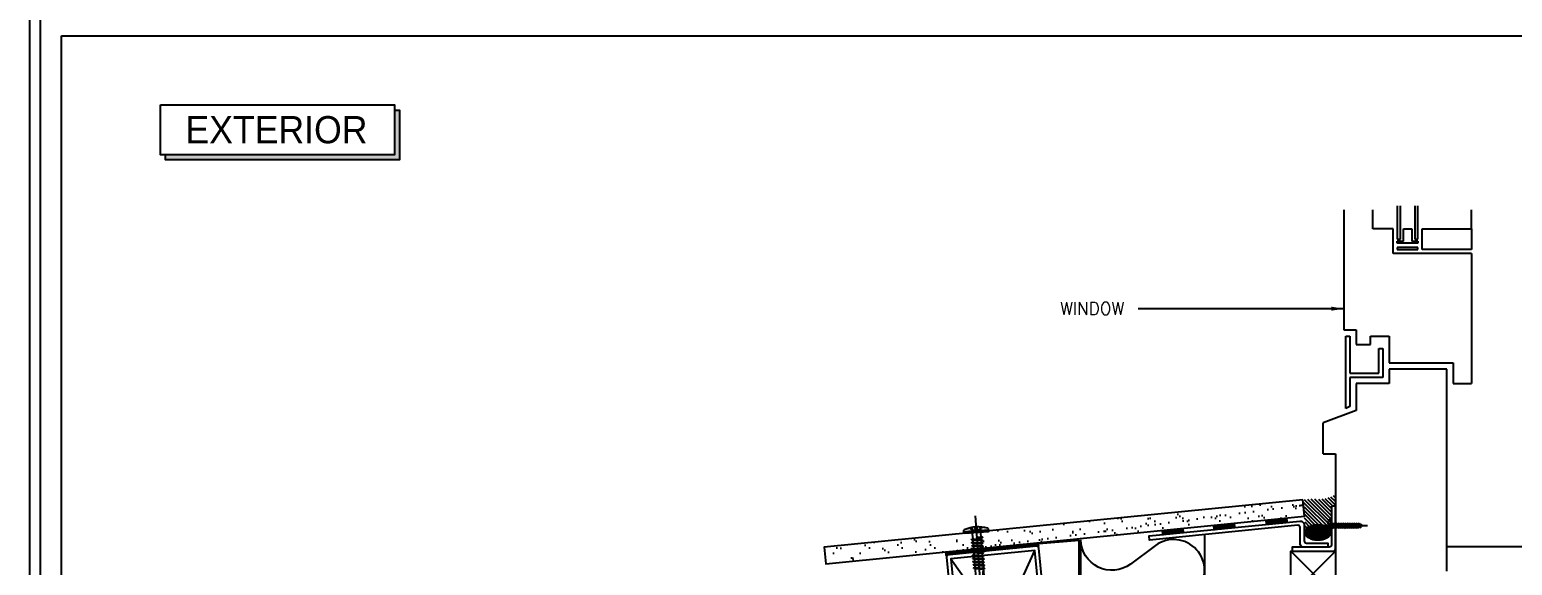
# Model space of a CAD drawing. Header units: millimetres. Extents: x 6755 to 21493, y 282 to 5565.
# Drawn here: x 7863 to 8582, y 1576 to 1835 of the extents above; entities that cross this region are included whole.
import ezdxf

# ---------------------------------------------------------------- set-up
doc = ezdxf.new("R2010")
doc.units = ezdxf.units.MM
doc.header["$MEASUREMENT"] = 0
for name, pattern in [('AUSGEZOGEN', [0]), ('CENTER', [7.75, 7.25, -0.25, 0, -0.25]), ('HIDDEN', [0.375, 0.25, -0.125])]:
    doc.linetypes.add(name, pattern=pattern)
for name, color, linetype in [('3', 3, 'Continuous'), ('APPLICATION', 3, 'Continuous'), ('Bolt', 1, 'Continuous'), ('BREATHER', 150, 'Continuous'), ('DIM', 1, 'Continuous'), ('Dims', 1, 'Continuous'), ('Fixings', 1, 'Continuous'), ('INSULATION', 2, 'Continuous'), ('Pressings', 3, 'Continuous'), ('T-H', 9, 'Continuous'), ('TRESPA', 71, 'Continuous'), ('단열재', 9, 'Continuous')]:
    doc.layers.add(name, color=color, linetype=linetype)
for name, color, linetype, true_color in [('4', 4, 'Continuous', 0x00ffff), ('nt', 7, 'Continuous', 0x994c00), ('NT Panel', 7, 'Continuous', 0xbfff7f), ('TE 07', 7, 'Continuous', 0x000000), ('TEXT', 2, 'Continuous', 0xffff00)]:
    doc.layers.add(name, color=color, linetype=linetype, true_color=true_color)
doc.layers.add('Alsecco', color=7, linetype='AUSGEZOGEN', lineweight=18)
doc.styles.add('HY울릉도L', font='Dotum.ttf')
doc.styles.add('style1', font='simplex.shx')
doc.dimstyles.new('Telling', dxfattribs={"dimscale": 2, "dimtxt": 3, "dimasz": 3, "dimexe": 1, "dimexo": 3, "dimgap": 1, "dimtad": 1, "dimdec": 1, "dimrnd": 1, "dimdsep": 46, "dimtxsty": 'Standard', "dimcen": 3, "dimclrd": 1, "dimclre": 1, "dimclrt": 2, "dimadec": 0, "dimazin": 0, "dimtfac": 1, "dimtdec": 1, "dimtofl": 0, "dimtmove": 0, "dimatfit": 0, "dimfxl": 1, "dimtolj": 1, "dimtzin": 0, "dimlwe": -1, "dimarcsym": 0})

# ---------------------------------------------------------------- blocks, each defined once
blk = doc.blocks.new('AL-TEMPLATE')
at = {"color": 9, "true_color": 0xc0c0c0}
blk.add_lwpolyline([(1976.34, 1509.45), (2808.34, 1509.45), (2808.34, 927.05), (1976.34, 927.05)], close=True, dxfattribs=at)
at = {"layer": 'nt', "color": 254, "linetype": 'Continuous', "true_color": 0xd6d6d6}
blk.add_lwpolyline([(1972.34, 1515.25), (1972.34, 921.25), (2812.34, 921.25), (2812.34, 1515.25)], close=True, dxfattribs=at)
at = {"layer": 'TE 07'}
blk.add_lwpolyline([(1984.07, 1501.32), (2709.08, 1501.32), (2709.08, 935.18), (1984.07, 935.18)], close=True, dxfattribs=at)
blk = doc.blocks.new('screw-2')
for p, q in [((-831.56, 3265.98), (-831.25, 3266.34)), ((-830.99, 3265.21), (-831.56, 3265.98)), ((-830.99, 3265.21), (-831.25, 3266.34)), ((-830.79, 3265.58), (-831.25, 3266.34)), ((-830.99, 3265.21), (-830.79, 3265.58)), ((-830.48, 3267.59), (-830.73, 3267.12)), ((-830.39, 3265.48), (-830.73, 3267.12)), ((-830.48, 3267.59), (-830.06, 3267.22)), ((-829.88, 3265.05), (-830.48, 3267.59)), ((-829.88, 3265.05), (-830.39, 3265.48)), ((-829.68, 3267.22), (-830.06, 3267.22)), ((-829.7, 3265.46), (-830.06, 3267.22)), ((-829.88, 3265.05), (-829.7, 3265.46)), ((-829.31, 3265.46), (-829.7, 3265.46)), ((-829.41, 3267.62), (-829.68, 3267.22)), ((-829.31, 3265.46), (-829.68, 3267.22)), ((-829.41, 3267.62), (-828.99, 3267.22)), ((-828.81, 3265.05), (-829.41, 3267.62)), ((-828.81, 3265.05), (-829.31, 3265.46)), ((-828.61, 3267.22), (-828.99, 3267.22)), ((-828.63, 3265.46), (-828.99, 3267.22)), ((-828.81, 3265.05), (-828.63, 3265.46)), ((-828.24, 3265.46), (-828.63, 3265.46)), ((-828.34, 3267.62), (-828.61, 3267.22)), ((-828.24, 3265.46), (-828.61, 3267.22)), ((-828.34, 3267.62), (-827.92, 3267.22)), ((-827.74, 3265.05), (-828.34, 3267.62)), ((-827.74, 3265.05), (-828.24, 3265.46)), ((-827.54, 3267.22), (-827.92, 3267.22)), ((-827.55, 3265.46), (-827.92, 3267.22)), ((-827.74, 3265.05), (-827.55, 3265.46)), ((-827.17, 3265.46), (-827.55, 3265.46)), ((-827.27, 3267.62), (-827.54, 3267.22)), ((-827.17, 3265.46), (-827.54, 3267.22)), ((-827.27, 3267.62), (-826.85, 3267.22)), ((-826.67, 3265.05), (-827.27, 3267.62)), ((-826.67, 3265.05), (-827.17, 3265.46)), ((-826.47, 3267.22), (-826.85, 3267.22)), ((-826.48, 3265.46), (-826.85, 3267.22)), ((-826.67, 3265.05), (-826.48, 3265.46)), ((-826.1, 3265.46), (-826.48, 3265.46)), ((-826.2, 3267.62), (-826.47, 3267.22)), ((-826.1, 3265.46), (-826.47, 3267.22)), ((-826.2, 3267.62), (-825.78, 3267.22)), ((-825.6, 3265.05), (-826.2, 3267.62)), ((-825.6, 3265.05), (-826.1, 3265.46)), ((-825.4, 3267.22), (-825.78, 3267.22)), ((-825.41, 3265.46), (-825.78, 3267.22)), ((-825.6, 3265.05), (-825.41, 3265.46)), ((-825.03, 3265.46), (-825.41, 3265.46)), ((-825.13, 3267.62), (-825.4, 3267.22)), ((-825.03, 3265.46), (-825.4, 3267.22)), ((-825.13, 3267.62), (-824.71, 3267.22)), ((-824.52, 3265.05), (-825.13, 3267.62)), ((-824.52, 3265.05), (-825.03, 3265.46)), ((-824.32, 3267.22), (-824.71, 3267.22)), ((-824.34, 3265.46), (-824.71, 3267.22)), ((-824.52, 3265.05), (-824.34, 3265.46)), ((-823.96, 3265.46), (-824.34, 3265.46)), ((-824.06, 3267.62), (-824.32, 3267.22)), ((-823.96, 3265.46), (-824.32, 3267.22)), ((-824.06, 3267.62), (-823.64, 3267.22)), ((-823.45, 3265.05), (-824.06, 3267.62)), ((-823.45, 3265.05), (-823.96, 3265.46)), ((-823.25, 3267.22), (-823.64, 3267.22)), ((-823.27, 3265.46), (-823.64, 3267.22)), ((-823.45, 3265.05), (-823.27, 3265.46)), ((-822.88, 3265.46), (-823.27, 3265.46)), ((-822.98, 3267.62), (-823.25, 3267.22)), ((-822.88, 3265.46), (-823.25, 3267.22)), ((-822.98, 3267.62), (-822.57, 3267.22)), ((-822.38, 3265.05), (-822.98, 3267.62)), ((-822.38, 3265.05), (-822.88, 3265.46)), ((-822.18, 3267.22), (-822.57, 3267.22)), ((-822.2, 3265.46), (-822.57, 3267.22)), ((-822.38, 3265.05), (-822.2, 3265.46)), ((-821.81, 3265.46), (-822.2, 3265.46)), ((-821.91, 3267.62), (-822.18, 3267.22)), ((-821.81, 3265.46), (-822.18, 3267.22)), ((-821.91, 3267.62), (-821.49, 3267.22)), ((-821.31, 3265.05), (-821.91, 3267.62)), ((-821.31, 3265.05), (-821.81, 3265.46)), ((-821.11, 3267.22), (-821.49, 3267.22)), ((-821.13, 3265.46), (-821.49, 3267.22)), ((-821.31, 3265.05), (-821.13, 3265.46)), ((-820.74, 3265.46), (-821.13, 3265.46)), ((-820.84, 3267.62), (-821.11, 3267.22)), ((-820.74, 3265.46), (-821.11, 3267.22)), ((-820.84, 3267.62), (-820.42, 3267.22)), ((-820.24, 3265.05), (-820.84, 3267.62)), ((-820.24, 3265.05), (-820.74, 3265.46)), ((-820.04, 3267.22), (-820.42, 3267.22)), ((-820.05, 3265.46), (-820.42, 3267.22)), ((-820.24, 3265.05), (-820.05, 3265.46)), ((-819.67, 3265.46), (-820.05, 3265.46)), ((-819.77, 3267.62), (-820.04, 3267.22)), ((-819.67, 3265.46), (-820.04, 3267.22)), ((-819.77, 3267.62), (-819.35, 3267.22)), ((-819.17, 3265.05), (-819.77, 3267.62)), ((-819.17, 3265.05), (-819.67, 3265.46)), ((-818.97, 3267.22), (-819.35, 3267.22)), ((-818.98, 3265.46), (-819.35, 3267.22)), ((-819.17, 3265.05), (-818.98, 3265.46)), ((-818.6, 3265.46), (-818.98, 3265.46)), ((-818.7, 3267.62), (-818.97, 3267.22)), ((-818.6, 3265.46), (-818.97, 3267.22)), ((-818.7, 3267.62), (-818.3, 3267.22)), ((-818.1, 3265.05), (-818.7, 3267.62)), ((-818.1, 3265.05), (-818.6, 3265.46)), ((-817.94, 3267.41), (-818.3, 3267.22)), ((-817.93, 3265.41), (-818.3, 3267.22)), ((-818.1, 3265.05), (-817.93, 3265.41)), ((-816.99, 3267.41), (-817.94, 3267.41)), ((-817.49, 3265.27), (-817.94, 3267.41)), ((-817.49, 3265.27), (-817.93, 3265.4)), ((-816.99, 3265.27), (-817.49, 3265.27)), ((-816.46, 3269.55), (-816.99, 3269.55)), ((-816.99, 3269.55), (-816.99, 3263.12)), ((-816.46, 3269.55), (-816.46, 3263.12)), ((-816.46, 3263.12), (-816.99, 3263.12))]:
    blk.add_line(p, q)
at = {"color": 2, "linetype": 'HIDDEN'}
for p, q in [((-815.38, 3267.33), (-816.3, 3267.33)), ((-816.3, 3267.32), (-816.3, 3265.35)), ((-815.39, 3267.19), (-816.3, 3267.19)), ((-815.39, 3266.72), (-816.3, 3266.72)), ((-815.39, 3266.47), (-816.3, 3266.47)), ((-815.39, 3266.21), (-816.3, 3266.21)), ((-815.39, 3265.96), (-816.3, 3265.96)), ((-815.39, 3265.49), (-816.3, 3265.49)), ((-815.38, 3265.35), (-816.3, 3265.35))]:
    blk.add_line(p, q, dxfattribs=at)
at = {"linetype": 'HIDDEN'}
blk.add_line((-815.39, 3267.41), (-815.39, 3265.44), dxfattribs=at)
for centre, radius, start, end in [((-830, 3264.61), 2.62, 114.61709, 138.5401), ((-830, 3268.07), 2.62, 221.4599, 233.19998), ((-830, 3264.61), 2.62, 106.28727, 114.61709), ((-830, 3268.07), 2.62, 252.26632, 261.35045), ((-817.87, 3267.49), 2.5, 354.14047, 55.53812), ((-817.87, 3265.18), 2.5, 304.46188, 5.85953)]:
    blk.add_arc(centre, radius, start, end)
at = {"layer": 'TRESPA'}
blk.add_line((-816.99, 3264.41), (-816.99, 3268.6), dxfattribs=at)
blk = doc.blocks.new('75-45_pipe')
at = {"layer": '3', "color": 4}
for p, q in [((-3668.12, 5689.5), (-3739.12, 5648.5)), ((-3739.12, 5689.5), (-3668.12, 5648.5))]:
    blk.add_line(p, q, dxfattribs=at)
blk.add_lwpolyline([(-3740.12, 5646.5), (-3667.12, 5646.5, 0.414214), (-3666.12, 5647.5), (-3666.12, 5690.5, 0.414214), (-3667.12, 5691.5), (-3740.12, 5691.5, 0.414214), (-3741.12, 5690.5), (-3741.12, 5647.5, 0.414214)], format="xyb", close=True, dxfattribs=at)
blk.add_lwpolyline([(-3739.12, 5648.5), (-3668.12, 5648.5), (-3668.12, 5689.5), (-3739.12, 5689.5)], close=True, dxfattribs=at)
at = {"layer": 'DIM'}
for p in [(-3741.12, 5691.5), (-3666.12, 5691.5), (-3741.12, 5646.5), (-3666.12, 5646.5)]:
    blk.add_point(p, dxfattribs=at)
blk = doc.blocks.new('SDS')
at = {"layer": 'Bolt', "linetype": 'ByBlock'}
h = blk.add_hatch(color=256, dxfattribs=at)
edge = h.paths.add_edge_path()
edge.add_ellipse((2174.69, 2125.01), major_axis=(0.122, 0.122), ratio=1, start_angle=227.4952, end_angle=310.17531, ccw=False)
edge.add_line((2174.7, 2124.83), (2174.22, 2124.83))
edge.add_ellipse((2174.24, 2125.22), major_axis=(-0.273, 0.273), ratio=1, start_angle=58.6705, end_angle=131.97541, ccw=False)
edge.add_ellipse((2189.61, 2130.83), major_axis=(11.84, 11.84), ratio=1, start_angle=143.55947, end_angle=154.91551, ccw=False)
edge.add_line((2173.05, 2128.34), (2173.88, 2128.34))
edge.add_line((2173.88, 2128.34), (2174.53, 2130.83))
edge.add_line((2174.53, 2130.83), (2173.88, 2133.33))
edge.add_line((2173.88, 2133.33), (2173.05, 2133.33))
edge.add_ellipse((2189.61, 2130.83), major_axis=(-11.84, 11.84), ratio=1, start_angle=25.08859, end_angle=36.4366, ccw=False)
edge.add_ellipse((2174.24, 2136.45), major_axis=(-0.273, 0.273), ratio=1, start_angle=-41.97541, end_angle=31.58846, ccw=False)
edge.add_line((2174.22, 2136.83), (2174.7, 2136.83))
edge.add_ellipse((2174.69, 2136.66), major_axis=(0.122, 0.122), ratio=1, start_angle=319.82469, end_angle=402.5048, ccw=False)
edge.add_line((2174.87, 2136.67), (2174.87, 2124.99))
for points in [[(2178.2, 2133.48), (2177.88, 2130.76), (2177.82, 2130.74), (2177.78, 2130.78), (2178.11, 2133.58), (2178.18, 2133.57)], [(2179.36, 2133.58), (2179.41, 2133.58), (2179.43, 2133.56), (2179.45, 2133.48), (2178.81, 2128.1), (2178.75, 2128.08), (2178.7, 2128.1)], [(2180.9, 2133.58), (2180.95, 2133.58), (2180.97, 2133.56), (2180.99, 2133.48), (2180.35, 2128.1), (2180.29, 2128.08), (2180.24, 2128.1)], [(2182.44, 2133.58), (2182.49, 2133.58), (2182.51, 2133.56), (2182.53, 2133.48), (2181.89, 2128.1), (2181.83, 2128.08), (2181.78, 2128.1)], [(2183.98, 2133.58), (2184.03, 2133.58), (2184.05, 2133.56), (2184.07, 2133.48), (2183.43, 2128.1), (2183.37, 2128.08), (2183.32, 2128.1)], [(2185.52, 2133.58), (2185.57, 2133.58), (2185.59, 2133.56), (2185.61, 2133.48), (2184.97, 2128.1), (2184.91, 2128.08), (2184.86, 2128.1)], [(2187.06, 2133.58), (2187.11, 2133.58), (2187.13, 2133.56), (2187.15, 2133.48), (2186.51, 2128.1), (2186.45, 2128.08), (2186.41, 2128.1)], [(2188.6, 2133.58), (2188.65, 2133.58), (2188.67, 2133.56), (2188.69, 2133.48), (2188.05, 2128.1), (2187.99, 2128.08), (2187.95, 2128.1)], [(2190.14, 2133.58), (2190.19, 2133.58), (2190.21, 2133.56), (2190.23, 2133.48), (2189.59, 2128.1), (2189.53, 2128.08), (2189.49, 2128.1)], [(2191.68, 2133.58), (2191.73, 2133.58), (2191.75, 2133.56), (2191.77, 2133.48), (2191.13, 2128.1), (2191.07, 2128.08), (2191.03, 2128.1)], [(2193.22, 2133.58), (2193.27, 2133.58), (2193.3, 2133.56), (2193.32, 2133.48), (2192.68, 2128.1), (2192.62, 2128.08), (2192.57, 2128.1)]]:
    blk.add_hatch(color=256, dxfattribs=at).paths.add_polyline_path(points)
at = {"layer": 'Bolt', "linetype": 'CENTER', "ltscale": 10}
blk.add_line((2167.45, 2130.83), (2204.55, 2130.83), dxfattribs=at)
at = {"layer": 'Bolt'}
for p, q in [((2176.23, 2132.83), (2177.87, 2132.83)), ((2176.23, 2128.83), (2178.5, 2128.83)), ((2177.78, 2130.78), (2178.11, 2133.58)), ((2177.78, 2130.78), (2177.88, 2132.83)), ((2178.07, 2133.56), (2177.88, 2132.83)), ((2177.88, 2130.76), (2178.21, 2133.52)), ((2177.88, 2130.76), (2178.38, 2132.83)), ((2178.18, 2133.57), (2178.38, 2132.83)), ((2178.38, 2132.83), (2179.12, 2132.83)), ((2178.5, 2128.83), (2179.12, 2132.83)), ((2178.7, 2128.1), (2178.5, 2128.83)), ((2178.7, 2128.1), (2179.36, 2133.58)), ((2178.81, 2128.1), (2179.45, 2133.52)), ((2178.81, 2128.1), (2179, 2128.83)), ((2179, 2128.83), (2179.62, 2132.83)), ((2179, 2128.83), (2180.04, 2128.83)), ((2179.32, 2133.56), (2179.12, 2132.83)), ((2179.42, 2133.57), (2179.62, 2132.83)), ((2179.62, 2132.83), (2180.36, 2132.83)), ((2179.62, 2132.83), (2180.66, 2132.83)), ((2180.04, 2128.83), (2180.66, 2132.83)), ((2180.24, 2128.1), (2180.04, 2128.83)), ((2180.24, 2128.1), (2180.9, 2133.58)), ((2180.35, 2128.1), (2180.99, 2133.52)), ((2180.35, 2128.1), (2180.54, 2128.83)), ((2180.54, 2128.83), (2181.16, 2132.83)), ((2180.54, 2128.83), (2181.58, 2128.83)), ((2180.86, 2133.56), (2180.66, 2132.83)), ((2180.96, 2133.57), (2181.16, 2132.83)), ((2181.16, 2132.83), (2181.9, 2132.83)), ((2181.16, 2132.83), (2182.21, 2132.83)), ((2181.58, 2128.83), (2182.21, 2132.83)), ((2181.78, 2128.1), (2181.58, 2128.83)), ((2181.78, 2128.1), (2182.44, 2133.58)), ((2181.89, 2128.1), (2182.53, 2133.52)), ((2181.89, 2128.1), (2182.08, 2128.83)), ((2182.08, 2128.83), (2182.7, 2132.83)), ((2182.08, 2128.83), (2183.12, 2128.83)), ((2182.4, 2133.56), (2182.21, 2132.83)), ((2182.51, 2133.57), (2182.7, 2132.83)), ((2182.7, 2132.83), (2183.44, 2132.83)), ((2182.7, 2132.83), (2183.75, 2132.83)), ((2183.12, 2128.83), (2183.75, 2132.83)), ((2183.32, 2128.1), (2183.12, 2128.83)), ((2183.32, 2128.1), (2183.98, 2133.58)), ((2183.43, 2128.1), (2184.07, 2133.52)), ((2183.43, 2128.1), (2183.62, 2128.83)), ((2183.62, 2128.83), (2184.25, 2132.83)), ((2183.62, 2128.83), (2184.67, 2128.83)), ((2183.94, 2133.56), (2183.75, 2132.83)), ((2184.05, 2133.57), (2184.25, 2132.83)), ((2184.25, 2132.83), (2184.98, 2132.83)), ((2184.25, 2132.83), (2185.29, 2132.83)), ((2184.67, 2128.83), (2185.29, 2132.83)), ((2184.86, 2128.1), (2184.67, 2128.83)), ((2184.86, 2128.1), (2185.52, 2133.58)), ((2184.97, 2128.1), (2185.62, 2133.52)), ((2184.97, 2128.1), (2185.16, 2128.83)), ((2185.16, 2128.83), (2185.79, 2132.83)), ((2185.16, 2128.83), (2186.21, 2128.83)), ((2185.48, 2133.56), (2185.29, 2132.83)), ((2185.59, 2133.57), (2185.79, 2132.83)), ((2185.79, 2132.83), (2186.52, 2132.83)), ((2185.79, 2132.83), (2186.83, 2132.83)), ((2186.21, 2128.83), (2186.83, 2132.83)), ((2186.41, 2128.1), (2186.21, 2128.83)), ((2186.41, 2128.1), (2187.06, 2133.58)), ((2186.51, 2128.1), (2187.16, 2133.52)), ((2186.51, 2128.1), (2186.71, 2128.83)), ((2186.71, 2128.83), (2187.33, 2132.83)), ((2186.71, 2128.83), (2187.75, 2128.83)), ((2187.02, 2133.56), (2186.83, 2132.83)), ((2187.13, 2133.57), (2187.33, 2132.83)), ((2187.33, 2132.83), (2188.06, 2132.83)), ((2187.33, 2132.83), (2188.37, 2132.83)), ((2187.75, 2128.83), (2188.37, 2132.83)), ((2187.95, 2128.1), (2187.75, 2128.83)), ((2187.95, 2128.1), (2188.6, 2133.58)), ((2188.05, 2128.1), (2188.7, 2133.52)), ((2188.05, 2128.1), (2188.25, 2128.83)), ((2188.25, 2128.83), (2188.87, 2132.83)), ((2188.25, 2128.83), (2189.29, 2128.83)), ((2188.56, 2133.56), (2188.37, 2132.83)), ((2188.67, 2133.57), (2188.87, 2132.83)), ((2188.87, 2132.83), (2189.6, 2132.83)), ((2188.87, 2132.83), (2189.91, 2132.83)), ((2189.29, 2128.83), (2189.91, 2132.83)), ((2189.49, 2128.1), (2189.29, 2128.83)), ((2189.49, 2128.1), (2190.14, 2133.58)), ((2189.59, 2128.1), (2190.24, 2133.52)), ((2189.59, 2128.1), (2189.79, 2128.83)), ((2189.79, 2128.83), (2190.41, 2132.83)), ((2189.79, 2128.83), (2190.83, 2128.83)), ((2190.1, 2133.56), (2189.91, 2132.83)), ((2190.21, 2133.57), (2190.41, 2132.83)), ((2190.41, 2132.83), (2191.14, 2132.83)), ((2190.41, 2132.83), (2191.45, 2132.83)), ((2190.83, 2128.83), (2191.45, 2132.83)), ((2191.03, 2128.1), (2190.83, 2128.83)), ((2191.03, 2128.1), (2191.68, 2133.58)), ((2191.13, 2128.1), (2191.78, 2133.52)), ((2191.13, 2128.1), (2191.33, 2128.83)), ((2191.33, 2128.83), (2191.95, 2132.83)), ((2191.33, 2128.83), (2200.28, 2128.83)), ((2191.64, 2133.56), (2191.45, 2132.83)), ((2191.75, 2133.57), (2191.95, 2132.83)), ((2191.95, 2132.83), (2192.68, 2132.83)), ((2191.95, 2132.83), (2192.99, 2132.83)), ((2192.37, 2128.83), (2192.99, 2132.83)), ((2192.57, 2128.1), (2192.37, 2128.83)), ((2192.57, 2128.1), (2193.22, 2133.58)), ((2192.68, 2128.1), (2193.32, 2133.52)), ((2192.68, 2128.1), (2192.87, 2128.83)), ((2192.87, 2128.83), (2193.49, 2132.83)), ((2193.19, 2133.56), (2192.99, 2132.83)), ((2192.99, 2132.83), (2200.28, 2132.83)), ((2193.29, 2133.57), (2193.49, 2132.83)), ((2193.49, 2132.83), (2199.97, 2131.83)), ((2199.97, 2131.83), (2201.86, 2130.83)), ((2200.28, 2132.83), (2201.87, 2130.83)), ((2201.87, 2130.83), (2200.28, 2128.83))]:
    blk.add_line(p, q, dxfattribs=at)
for points in [[(2174.22, 2136.83, 0.333092), (2173.86, 2136.54, 30.48754)], [(2174.69, 2136.83, -0.452147), (2174.87, 2136.65, -30.48754)], [(2174.22, 2124.83, -0.333092), (2173.86, 2125.13, -30.48754)], [(2174.69, 2124.83, 0.452147), (2174.87, 2125.02, 30.48754)]]:
    blk.add_lwpolyline(points, format="xyb", dxfattribs=at)
for points in [[(2174.7, 2136.83), (2174.22, 2136.83)], [(2174.87, 2125.02), (2174.87, 2136.65)], [(2172.86, 2130.83), (2174.53, 2130.83)], [(2172.87, 2131.35), (2174.4, 2131.35)], [(2172.87, 2130.32), (2174.4, 2130.32)], [(2172.97, 2132.74), (2174.04, 2132.74)], [(2172.97, 2128.93), (2174.04, 2128.93)], [(2173.05, 2133.33), (2173.88, 2133.33)], [(2173.05, 2128.34), (2173.88, 2128.34)], [(2173.88, 2128.34), (2174.53, 2130.83), (2173.88, 2133.33)], [(2174.7, 2124.83), (2174.22, 2124.83)]]:
    blk.add_lwpolyline(points, dxfattribs=at)
at = {"layer": 'Bolt', "linetype": 'ByBlock'}
for points in [[(2175.45, 2136.79, 1.038004), (2174.87, 2136.79, 0.043022)], [(2175.45, 2134.09, -1.169667), (2174.87, 2134.09, -0.043022)], [(2174.87, 2127.56, -0.447194), (2176.23, 2128.83, 4.42658)], [(2174.87, 2134.11, 0.427063), (2176.23, 2132.83, -4.42658)], [(2175.45, 2127.62, 1.03754), (2174.87, 2127.62, 0.043022)], [(2175.45, 2124.88, -1.038004), (2174.87, 2124.88, -0.043022)]]:
    blk.add_lwpolyline(points, format="xyb", dxfattribs=at)
for points in [[(2174.87, 2136.79), (2174.87, 2124.88)], [(2175.45, 2124.88), (2175.45, 2136.79)], [(2178.2, 2133.48), (2177.88, 2130.76), (2177.82, 2130.74), (2177.78, 2130.78), (2178.11, 2133.58), (2178.18, 2133.57), (2178.2, 2133.48)]]:
    blk.add_lwpolyline(points, dxfattribs=at)
at = {"layer": 'Bolt'}
for centre, radius, start, end in [((2189.61, 2130.83), 16.75, 160.08859, 199.91141), ((2177.83, 2130.8), 0.0602, 200.68507, 319.27288), ((2178.13, 2133.49), 0.0925, 60.07535, 130.13388), ((2178.75, 2128.18), 0.0925, 240.07535, 310.13388), ((2179.38, 2133.49), 0.0925, 60.07535, 130.13388), ((2180.29, 2128.18), 0.0925, 240.07535, 310.13388), ((2180.92, 2133.49), 0.0925, 60.07535, 130.13388), ((2181.83, 2128.18), 0.0925, 240.07535, 310.13388), ((2182.46, 2133.49), 0.0925, 60.07535, 130.13388), ((2183.37, 2128.18), 0.0925, 240.07535, 310.13388), ((2184, 2133.49), 0.0925, 60.07535, 130.13388), ((2184.91, 2128.18), 0.0925, 240.07535, 310.13388), ((2185.54, 2133.49), 0.0925, 60.07535, 130.13388), ((2186.45, 2128.18), 0.0925, 240.07535, 310.13388), ((2187.08, 2133.49), 0.0925, 60.07535, 130.13388), ((2187.99, 2128.18), 0.0925, 240.07535, 310.13388), ((2188.62, 2133.49), 0.0925, 60.07535, 130.13388), ((2189.53, 2128.18), 0.0925, 240.07535, 310.13388), ((2190.16, 2133.49), 0.0925, 60.07535, 130.13388), ((2191.07, 2128.18), 0.0925, 240.07535, 310.13388), ((2191.7, 2133.49), 0.0925, 60.07535, 130.13388), ((2192.62, 2128.18), 0.0925, 240.07535, 310.13388), ((2193.25, 2133.49), 0.0925, 60.07535, 130.13388)]:
    blk.add_arc(centre, radius, start, end, dxfattribs=at)

msp = doc.modelspace()

# ---------------------------------------------------------------- hatches: boundary and pattern name
h = msp.add_hatch()
h.set_pattern_fill('JIS_WOOD', color=256, style=0)
h.set_pattern_definition([(45, (2816.1184, -1741.78395), (-0.5, 0.5), [])])
h.paths.add_polyline_path([(8352.585, 1584.907), (8352.427, 1586.499), (8307.647, 1582.07), (8307.804, 1580.477)])
at = {"layer": 'DIM'}
msp.add_hatch(color=6, dxfattribs=at).paths.add_polyline_path([(8042.637, 1795.989), (8040.24, 1795.989), (8040.24, 1774.453), (7929.204, 1774.453), (7929.204, 1771.893), (8042.637, 1771.893)])
at = {"layer": 'NT Panel'}
h = msp.add_hatch(dxfattribs=at)
h.set_pattern_fill('AR-SAND', color=30, scale=0.2)
h.set_pattern_definition([(37.5, (11409.7506, -1705.59), (-0.320006, 9.788265), [0, -7.7216, 0, -8.636, 0, -8.255]), (7.5, (11409.75, -1705.59), (8.990466, 14.336502), [0, -4.1656, 0, -6.9596, 0, -2.667]), (327.5, (11403.502, -1705.59), (15.819847, 0.028744), [0, -2.54, 0, -9.144, 0, -11.938]), (317.5, (11403.502, -1705.59), (15.27113, 4.458586), [0, -1.27, 0, -5.9944, 0, -6.858])])
h.paths.add_polyline_path([(8480.759, 1607.231), (8248.672, 1584.275), (8249.459, 1576.314), (8481.547, 1599.27)])
at = {"layer": 'T-H'}
h = msp.add_hatch(dxfattribs=at)
h.set_pattern_fill('ANSI31', color=256, scale=10, style=0)
h.set_pattern_definition([(135, (33122.041, 1319.5284), (0.883883476, 0.883883476), [])])
edge = h.paths.add_edge_path()
edge.add_spline(control_points=[(8496.547, 1609.668), (8493.511, 1607.899), (8488.932, 1607.197), (8484.872, 1607.661), (8480.759, 1607.231)], knot_values=[0.6878514, 0.6878514, 0.6878514, 0.6878514, 10.9070895, 17.5783884, 17.5783884, 17.5783884, 17.5783884], degree=3, periodic=0)
edge.add_arc((8485.381, 1606.926), 4.632, 176.223605, 209.271475)
edge.add_line((8481.341, 1604.662), (8481.753, 1593.879))
edge.add_line((8481.753, 1593.879), (8481.427, 1591.409))
edge.add_line((8481.427, 1591.409), (8481.764, 1591.409))
edge.add_ellipse((8488.031, 1591.47), major_axis=(-6.268, 0), ratio=0.6094276, start_angle=-180.662435, end_angle=0.919971, ccw=False)
edge.add_line((8494.299, 1591.426), (8494.547, 1591.426))
edge.add_line((8494.547, 1591.426), (8494.547, 1593.136))
edge.add_line((8494.547, 1593.136), (8494.279, 1593.136))
edge.add_arc((8494.986, 1594.166), 1.249, 174.140471, 235.538116, ccw=False)
edge.add_line((8493.743, 1594.293), (8493.743, 1595.193))
edge.add_arc((8494.986, 1595.32), 1.249, 124.461884, 185.859529, ccw=False)
edge.add_line((8494.279, 1596.35), (8494.547, 1596.35))
edge.add_line((8494.547, 1596.35), (8494.547, 1604.155))
edge.add_line((8494.547, 1604.155), (8496.547, 1604.155))
edge.add_line((8496.547, 1604.155), (8496.547, 1609.668))
h = msp.add_hatch(dxfattribs=at)
h.set_pattern_fill('ANSI36', color=256, scale=2, angle=175.474721, style=0)
h.set_pattern_definition([(310.4747214, (-12360.8682, 3130.46463), (0.0938136114, -0.4950810603), [0.625, -0.125, 0, -0.125])])
h.paths.add_polyline_path([(8463.172, 1595.4), (8473.121, 1596.384), (8472.963, 1598.378), (8463.014, 1597.394)])
h = msp.add_hatch(dxfattribs=at)
h.set_pattern_fill('ANSI36', color=256, scale=2, angle=175.474721, style=0)
h.set_pattern_definition([(310.4747214, (-12411.1213, 3125.50867), (0.0938136114, -0.4950810603), [0.625, -0.125, 0, -0.125])])
h.paths.add_polyline_path([(8412.919, 1590.444), (8422.868, 1591.428), (8422.71, 1593.422), (8412.761, 1592.438)])
h = msp.add_hatch(dxfattribs=at)
h.set_pattern_fill('ANSI36', color=256, scale=2, angle=175.474721, style=0)
h.set_pattern_definition([(310.4747214, (-12386.24177, 3127.9623), (0.0938136114, -0.4950810603), [0.625, -0.125, 0, -0.125])])
h.paths.add_polyline_path([(8437.798, 1592.897), (8447.748, 1593.882), (8447.59, 1595.875), (8437.64, 1594.891)])
at = {"layer": '단열재'}
h = msp.add_hatch(dxfattribs=at)
h.set_pattern_fill('ANSI37', color=256, scale=6, style=0)
h.set_pattern_definition([(135, (23789.4323, -1164.6848), (0.530330086, 0.530330086), []), (45, (23789.4323, -1164.6848), (0.530330086, -0.530330086), [])])
edge = h.paths.add_edge_path()
edge.add_ellipse((8488.031, 1591.47), major_axis=(-6.268, 0), ratio=0.6094276, start_angle=4.693203, end_angle=355.306797)
edge.add_line((8481.785, 1591.783), (8481.785, 1591.158))

# ---------------------------------------------------------------- linework, layer by layer
msp.add_line((8352.585, 1584.907), (8352.427, 1586.499))
msp.add_lwpolyline([(8352.585, 1584.907), (8307.804, 1580.477), (8307.647, 1582.07), (8352.427, 1586.499)])
at = {"layer": 'Alsecco', "linetype": 'AUSGEZOGEN', "lineweight": 13}
msp.add_line((8496.547, 1629.564), (8496.547, 1616.564), dxfattribs=at)
msp.add_line((8496.547, 1629.564), (8496.547, 1616.564), dxfattribs=at)
at = {"layer": 'Alsecco', "color": 7, "linetype": 'AUSGEZOGEN', "lineweight": 13}
msp.add_line((8496.547, 1629.564), (8496.547, 1616.564), dxfattribs=at)
at = {"layer": 'APPLICATION', "color": 251}
for p, q in [((8500.547, 1747.724), (8500.547, 1689.564)), ((8514.698, 1738.564), (8514.698, 1747.724)), ((8526.547, 1749.724), (8526.547, 1733.564)), ((8528.047, 1733.564), (8528.047, 1749.724)), ((8535.047, 1749.724), (8535.047, 1733.564)), ((8536.547, 1733.564), (8536.547, 1749.724)), ((8562.547, 1738.564), (8562.547, 1747.724)), ((8524.547, 1738.564), (8514.703, 1738.564)), ((8524.547, 1726.564), (8524.547, 1738.564)), ((8526.547, 1733.564), (8528.047, 1733.564)), ((8529.547, 1738.564), (8533.547, 1738.564)), ((8529.547, 1732.564), (8529.547, 1738.564)), ((8533.547, 1738.564), (8533.547, 1732.564)), ((8535.047, 1733.564), (8536.547, 1733.564)), ((8538.547, 1738.564), (8562.547, 1738.564)), ((8538.547, 1728.564), (8538.547, 1738.564)), ((8562.547, 1738.564), (8562.547, 1728.564)), ((8562.547, 1726.564), (8524.547, 1726.564)), ((8526.547, 1732.564), (8529.547, 1732.564)), ((8526.547, 1731.564), (8526.547, 1732.564)), ((8536.547, 1731.564), (8526.547, 1731.564)), ((8526.547, 1729.564), (8526.547, 1728.564)), ((8536.547, 1729.564), (8526.547, 1729.564)), ((8526.547, 1728.564), (8536.547, 1728.564)), ((8533.547, 1732.564), (8536.547, 1732.564)), ((8536.547, 1732.564), (8536.547, 1731.564)), ((8536.547, 1728.564), (8536.547, 1729.564)), ((8562.547, 1728.564), (8538.547, 1728.564)), ((8562.547, 1726.564), (8562.547, 1663.564)), ((8500.547, 1689.564), (8506.547, 1689.564)), ((8506.547, 1689.564), (8506.547, 1682.564)), ((8501.547, 1686.564), (8503.547, 1686.564)), ((8501.547, 1651.564), (8501.547, 1686.564)), ((8503.547, 1686.564), (8503.547, 1668.564)), ((8506.547, 1682.564), (8513.547, 1682.564)), ((8513.547, 1686.564), (8522.547, 1686.564)), ((8513.547, 1682.564), (8513.547, 1686.564)), ((8522.547, 1686.564), (8522.547, 1673.564)), ((8517.547, 1680.564), (8519.547, 1680.564)), ((8517.547, 1668.564), (8517.547, 1680.564)), ((8519.547, 1680.564), (8519.547, 1666.564)), ((8503.547, 1668.564), (8517.547, 1668.564)), ((8522.547, 1673.564), (8553.547, 1673.564)), ((8550.547, 1670.564), (8522.547, 1670.564)), ((8522.547, 1670.564), (8522.547, 1663.564)), ((8550.547, 1572.691), (8550.547, 1670.564)), ((8553.547, 1673.564), (8553.547, 1663.564)), ((8519.547, 1666.564), (8503.547, 1666.564)), ((8503.547, 1666.564), (8503.547, 1652.496)), ((8522.547, 1663.564), (8506.547, 1663.564)), ((8506.547, 1663.564), (8506.547, 1650.564)), ((8554.095, 1663.564), (8553.547, 1664.112)), ((8553.547, 1663.564), (8562.547, 1663.564)), ((8506.547, 1650.564), (8490.547, 1644.564)), ((8503.547, 1652.496), (8501.547, 1651.564)), ((8490.547, 1629.564), (8490.547, 1644.564)), ((8490.547, 1629.564), (8496.547, 1629.564)), ((8496.547, 1629.564), (8496.547, 1562.691)), ((8474.907, 1582.331), (8496.547, 1560.691)), ((8496.547, 1582.331), (8474.907, 1560.691)), ((8550.547, 1584.691), (8608.047, 1584.691))]:
    msp.add_line(p, q, dxfattribs=at)
msp.add_lwpolyline([(8496.547, 1560.691), (8474.907, 1560.691), (8474.907, 1582.331), (8496.547, 1582.331)], close=True, dxfattribs=at)
at = {"layer": 'BREATHER', "linetype": 'HIDDEN', "ltscale": 25, "const_width": 1}
for points in [[(8372.205, 1587.713), (8345.186, 1585.491)], [(8372.205, 1587.713), (8372.205, 1257.606), (8372.205, 1257.606)]]:
    msp.add_lwpolyline(points, dxfattribs=at)
at = {"layer": 'DIM', "color": 6}
msp.add_lwpolyline([(7926.808, 1798.55), (8040.24, 1798.55), (8040.24, 1774.453), (7926.808, 1774.453)], close=True, dxfattribs=at)
msp.add_lwpolyline([(8040.24, 1795.989), (8042.637, 1795.989), (8042.637, 1771.893), (7929.204, 1771.893), (7929.204, 1774.453)], dxfattribs=at)
at = {"layer": 'Fixings'}
msp.add_line((8490.566, 1594.743), (8512.083, 1594.743), dxfattribs=at)
at = {"layer": 'INSULATION'}
for p, q in [((8433.047, 1590.43), (8433.047, 1560.691)), ((8373.047, 1256.724), (8373.047, 1587.925))]:
    msp.add_line(p, q, dxfattribs=at)
msp.add_lwpolyline([(8409.215, 1561.083, 1.9828867), (8409.254, 1585.101), (8397.136, 1576.077, -0.6096141), (8373.047, 1587.925)], format="xyb", dxfattribs=at)
at = {"layer": 'NT Panel', "color": 30}
msp.add_lwpolyline([(8480.759, 1607.231), (8248.672, 1584.275), (8249.459, 1576.314), (8481.547, 1599.27)], close=True, dxfattribs=at)
at = {"layer": 'Pressings'}
for points in [[(8494.547, 1604.155), (8494.547, 1585.331, -0.4142136), (8493.547, 1584.331), (8475.535, 1584.331), (8475.535, 1582.331), (8495.547, 1582.331, 0.4142136), (8496.547, 1583.331), (8496.547, 1604.155)], [(8481.427, 1594.996), (8481.427, 1587.331, 0.4142136), (8482.427, 1586.331), (8492.927, 1586.331), (8492.927, 1584.331), (8480.927, 1584.331, -0.4142136), (8479.427, 1585.831), (8479.427, 1593.914, 0.4375404), (8478.348, 1594.911), (8406.322, 1587.787), (8406.165, 1589.781), (8479.269, 1596.99, -0.4375404)]]:
    msp.add_lwpolyline(points, format="xyb", close=True, dxfattribs=at)
at = {"layer": 'T-H'}
for p, q in [((8463.172, 1595.4), (8463.014, 1597.394)), ((8473.121, 1596.384), (8472.963, 1598.378)), ((8412.919, 1590.444), (8412.761, 1592.438)), ((8422.868, 1591.428), (8422.71, 1593.422)), ((8437.798, 1592.897), (8437.64, 1594.891)), ((8447.748, 1593.882), (8447.59, 1595.875))]:
    msp.add_line(p, q, dxfattribs=at)
at = {"layer": '단열재'}
msp.add_ellipse((8488.031, 1591.47), major_axis=(-6.268, 0), ratio=0.6094276, dxfattribs=at)

# ---------------------------------------------------------------- block references
at = {"xscale": -1}
msp.add_blockref('screw-2', (7677.553, -1671.596), dxfattribs=at)
at = {"layer": '4', "xscale": 1.32, "yscale": 1.32, "zscale": 1.32}
msp.add_blockref('AL-TEMPLATE', (5259.9, -149.706), dxfattribs=at)
at = {"layer": 'DIM', "rotation": 95.64884649626597}
msp.add_blockref('75-45_pipe', (13610.803, 5789.021), dxfattribs=at)
at = {"layer": 'NT Panel', "rotation": 274.4053911583035}
msp.add_blockref('SDS', (6030.762, 3596.874), dxfattribs=at)

# ---------------------------------------------------------------- texts
at = {"layer": 'TEXT', "color": 7, "style": 'HY울릉도L'}
msp.add_text('EXTERIOR', height=13.2001, dxfattribs=at).set_placement((7938.926, 1779.957))
at = {"layer": 'TEXT', "insert": (8362.984, 1702.936), "char_height": 6, "width": 147.63272, "attachment_point": 1, "style": 'style1'}
msp.add_mtext('WINDOW', dxfattribs=at)

# ---------------------------------------------------------------- leaders
at = {"layer": 'Dims'}
msp.add_leader([(8500.547, 1699.837), (8400.884, 1699.837)], dimstyle='Telling', override={"dimgap": 1, "dimtad": 0}, dxfattribs=at)

doc.saveas('drawing.dxf')
